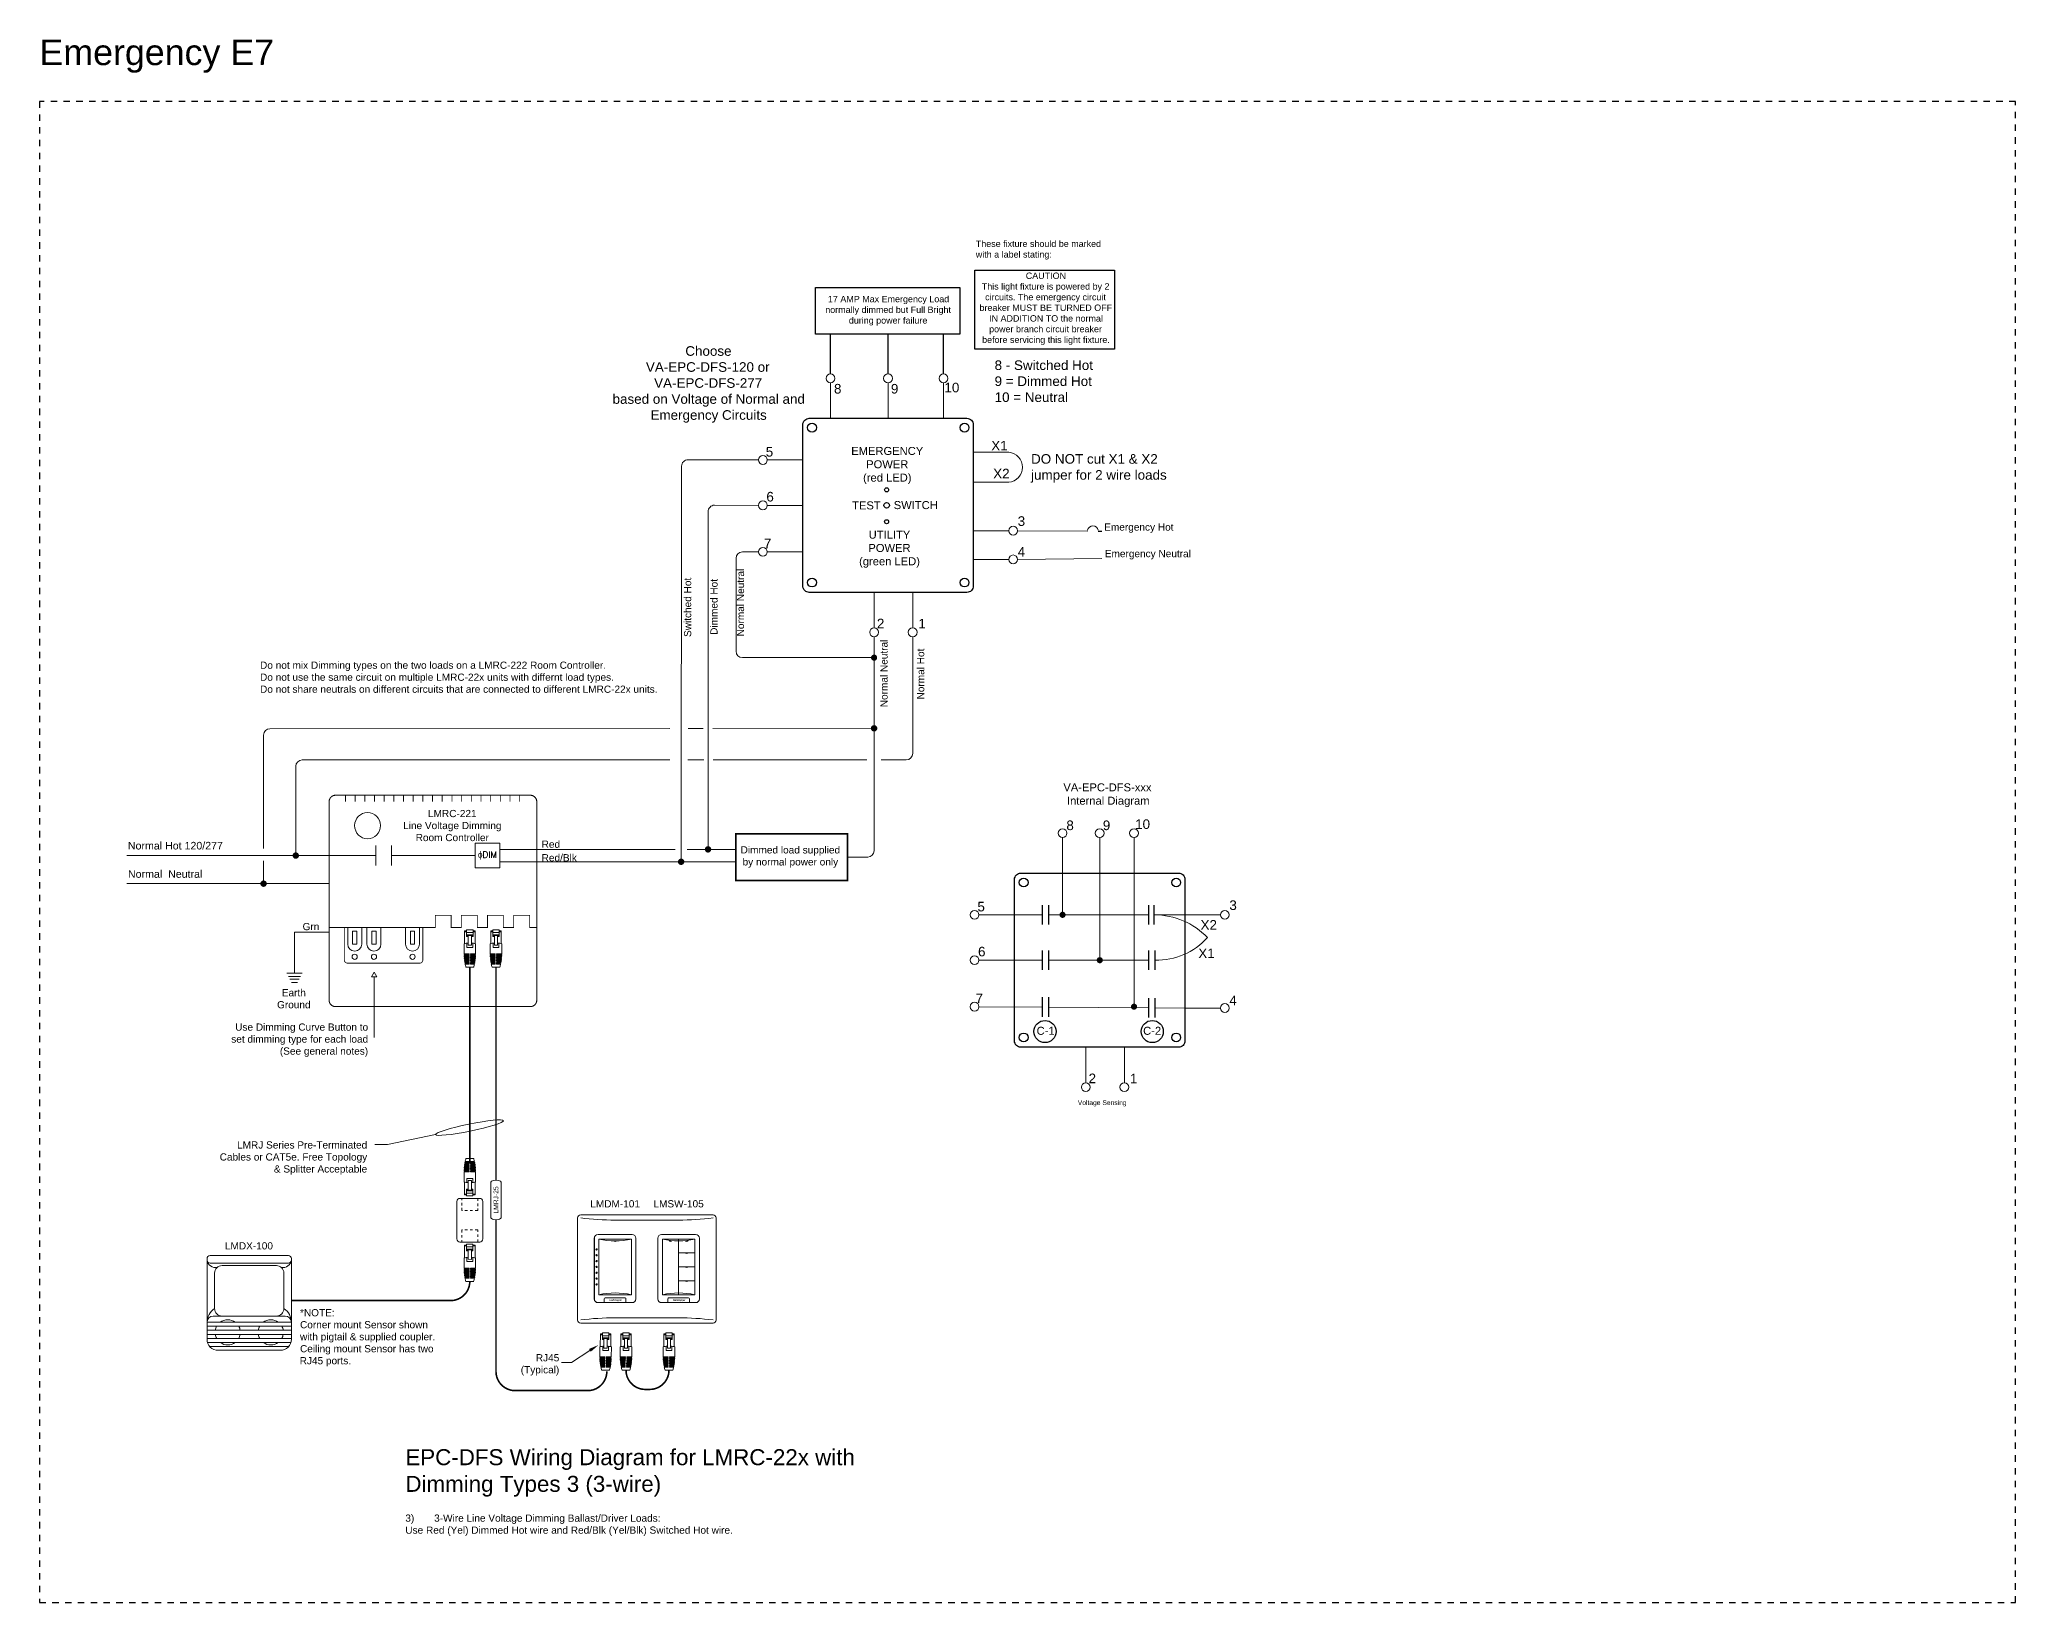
# Model space of a CAD drawing. Header units: inches. Extents: x -60 to 2005, y -577 to 104.
# Drawn here: x 1039.2 to 1116.4, y -468.4 to -407.3 of the extents above; entities that cross this region are included whole.
import ezdxf

# ---------------------------------------------------------------- set-up
doc = ezdxf.new("R2010")
doc.units = ezdxf.units.IN
doc.header["$MEASUREMENT"] = 0
doc.linetypes.add('Demo', pattern=[0.5, 0.25, -0.25])
doc.linetypes.add('HIDDEN', pattern=[0.375, 0.25, -0.125])
doc.layers.get('0').update_dxf_attribs({"lineweight": 5})
doc.layers.add('PS Borders', color=40, linetype='Demo', lineweight=5, plot=False)
for name, color, linetype, lineweight in [('WS', 3, 'Continuous', 5), ('WS_DETAIL', 7, 'Continuous', 5), ('WS_LineVoltage', 1, 'Continuous', 5), ('WS_Text', 7, 'Continuous', 5)]:
    doc.layers.add(name, color=color, linetype=linetype, lineweight=lineweight)
doc.styles.add('ARIAL', font='arial.ttf')
doc.styles.add('ROMANS', font='ROMANS.shx', dxfattribs={"height": 0.0625})

# ---------------------------------------------------------------- blocks, each defined once
blk = doc.blocks.new('A$C28216DC1')
at = {"layer": 'WS_DETAIL'}
blk.add_lwpolyline([(22.84, 8.11), (17.13, 4.27), (13.98, 4.27)], dxfattribs=at)
blk.add_solid([(23.11, 7.67), (22.56, 8.56), (25.52, 9.76)], dxfattribs=at)
at = {"layer": 'WS_DETAIL', "linetype": 'Continuous', "insert": (13.29, 3.59), "char_height": 2.25, "width": 37.309, "attachment_point": 6, "style": 'ARIAL'}
blk.add_mtext('\\pi29.81;RJ45\\P\\pi22.42;(Typical)', dxfattribs=at)
blk = doc.blocks.new('*U130')
for p, q in [((-1.8, 7.34), (-1.81, 4.17)), ((-1.64, 7.37), (-1.63, 11.37)), ((-1.63, 11.37), (-0.99, 11.37)), ((-1.63, 11.09), (-0.99, 11.09)), ((1, 11.65), (-0.99, 11.65)), ((-0.99, 11.65), (-0.99, 9.56)), ((-0.99, 10.79), (1, 10.79)), ((-0.99, 10.12), (1, 10.12)), ((-0.5, 9.76), (-0.99, 9.76)), ((-0.99, 9.56), (-0.5, 9.56)), ((-0.9, 7.49), (-0.9, 6.2)), ((0.9, 6.2), (-0.9, 6.2)), ((-0.5, 6.9), (-0.49, 10.12)), ((0.5, 6.89), (-0.5, 6.9)), ((0.51, 9.89), (-0.49, 9.89)), ((0.5, 6.89), (0.51, 10.12)), ((1, 9.56), (0.5, 9.56)), ((1, 9.76), (0.51, 9.76)), ((0.9, 7.49), (0.9, 6.2)), ((1, 11.65), (1, 9.56)), ((1.65, 11.37), (1, 11.37)), ((1, 11.09), (1.65, 11.09)), ((1.64, 7.37), (1.65, 11.37)), ((1.81, 7.33), (1.8, 4.16)), ((-0.21, 4.16), (-1.81, 4.17)), ((-0.21, 3.92), (-1.81, 3.92)), ((-0.21, 3.67), (-1.8, 3.67)), ((-0.21, 3.42), (-1.79, 3.43)), ((-0.21, 3.18), (-1.78, 3.18)), ((-0.22, 2.93), (-1.76, 2.93)), ((-0.22, 2.69), (-1.74, 2.69)), ((-0.22, 2.44), (-1.71, 2.44)), ((-0.22, 2.19), (-1.68, 2.19)), ((-0.22, 1.95), (-1.65, 1.95)), ((-0.22, 1.7), (-1.61, 1.7)), ((-0.22, 1.45), (-1.57, 1.45)), ((-0.22, 1.21), (-1.52, 1.21)), ((-0.22, 0.96), (-1.47, 0.96)), ((-1.21, 0), (1.21, 0)), ((-0.81, 3.67), (-0.82, 3.43)), ((-0.82, 3.18), (-0.82, 2.93)), ((-0.82, 2.69), (-0.82, 2.44)), ((-0.82, 2.19), (-0.82, 1.95)), ((-0.82, 1.7), (-0.82, 1.45)), ((-0.82, 1.21), (-0.82, 0.96)), ((-0.81, 4.16), (-0.81, 3.92)), ((-0.22, 2.93), (-0.21, 3.18)), ((-0.22, 2.44), (-0.22, 2.69)), ((-0.22, 1.95), (-0.22, 2.19)), ((-0.22, 1.45), (-0.22, 1.7)), ((-0.22, 0.96), (-0.22, 1.21)), ((-0.21, 3.92), (-0.21, 4.16)), ((-0.21, 3.42), (-0.21, 3.67)), ((0.2, 1.95), (0.2, 2.19)), ((1.67, 2.19), (0.2, 2.19)), ((1.64, 1.94), (0.2, 1.95)), ((0.2, 1.45), (0.2, 1.7)), ((1.6, 1.7), (0.2, 1.7)), ((1.55, 1.45), (0.2, 1.45)), ((0.2, 0.96), (0.2, 1.21)), ((1.51, 1.2), (0.2, 1.21)), ((1.45, 0.96), (0.2, 0.96)), ((0.21, 3.92), (0.21, 4.16)), ((1.8, 4.16), (0.21, 4.16)), ((1.8, 3.91), (0.21, 3.92)), ((0.21, 3.42), (0.21, 3.67)), ((1.79, 3.67), (0.21, 3.67)), ((1.78, 3.42), (0.21, 3.42)), ((0.21, 2.93), (0.21, 3.18)), ((1.77, 3.18), (0.21, 3.18)), ((1.75, 2.93), (0.21, 2.93)), ((0.21, 2.44), (0.21, 2.68)), ((1.73, 2.68), (0.21, 2.68)), ((1.7, 2.44), (0.21, 2.44)), ((0.8, 1.7), (0.8, 1.45)), ((0.8, 1.21), (0.8, 0.96)), ((0.81, 4.16), (0.81, 3.92)), ((0.81, 3.67), (0.81, 3.42)), ((0.81, 3.18), (0.81, 2.93)), ((0.81, 2.68), (0.81, 2.44)), ((0.81, 2.19), (0.81, 1.94))]:
    blk.add_line(p, q)
for centre, radius, start, end in [((-0.01, -0.65), 8.19, 93.42122, 102.66034), ((-0.01, -0.65), 8.19, 77.17806, 86.41718), ((13.26, 4.15), 15.07, 180.85618, 181.79342), ((13.26, 4.15), 15.07, 182.73115, 183.66964), ((13.26, 4.15), 15.07, 184.60914, 185.5499), ((13.26, 4.15), 15.07, 186.49219, 187.43627), ((13.26, 4.15), 15.07, 188.38241, 189.33088), ((13.26, 4.15), 15.07, 190.28195, 191.23592), ((13.26, 4.15), 15.07, 192.19309, 195.95706), ((-13.27, 4.18), 15.07, 343.88134, 347.64532), ((-13.27, 4.18), 15.07, 348.60248, 349.55645), ((-13.27, 4.18), 15.07, 350.50753, 351.456), ((-13.27, 4.18), 15.07, 352.40213, 353.34621), ((-13.27, 4.18), 15.07, 354.2885, 355.22926), ((-13.27, 4.18), 15.07, 356.16876, 357.10725), ((-13.27, 4.18), 15.07, 358.04499, 358.98222)]:
    blk.add_arc(centre, radius, start, end)
blk = doc.blocks.new('*U131')
for p, q in [((1.21, 0), (-1.21, 0)), ((-1.81, -7.33), (-1.8, -4.16)), ((-1.8, -3.91), (-0.21, -3.92)), ((-1.8, -4.16), (-0.21, -4.16)), ((-1.79, -3.67), (-0.21, -3.67)), ((-1.78, -3.42), (-0.21, -3.42)), ((-1.77, -3.18), (-0.21, -3.18)), ((-1.75, -2.93), (-0.21, -2.93)), ((-1.73, -2.68), (-0.21, -2.68)), ((-1.7, -2.44), (-0.21, -2.44)), ((-1.67, -2.19), (-0.2, -2.19)), ((-1.64, -1.94), (-0.2, -1.95)), ((-1.6, -1.7), (-0.2, -1.7)), ((-1.55, -1.45), (-0.2, -1.45)), ((-1.51, -1.2), (-0.2, -1.21)), ((-1.45, -0.96), (-0.2, -0.96)), ((-0.81, -2.19), (-0.81, -1.94)), ((-0.81, -2.68), (-0.81, -2.44)), ((-0.81, -3.18), (-0.81, -2.93)), ((-0.81, -3.67), (-0.81, -3.42)), ((-0.81, -4.16), (-0.81, -3.92)), ((-0.8, -1.21), (-0.8, -0.96)), ((-0.8, -1.7), (-0.8, -1.45)), ((-0.21, -2.44), (-0.21, -2.68)), ((-0.21, -2.93), (-0.21, -3.18)), ((-0.21, -3.42), (-0.21, -3.67)), ((-0.21, -3.92), (-0.21, -4.16)), ((-0.2, -0.96), (-0.2, -1.21)), ((-0.2, -1.45), (-0.2, -1.7)), ((-0.2, -1.95), (-0.2, -2.19)), ((0.22, -2.93), (0.21, -3.18)), ((0.21, -3.18), (1.78, -3.18)), ((0.21, -3.42), (1.79, -3.43)), ((0.21, -3.42), (0.21, -3.67)), ((0.21, -3.67), (1.8, -3.67)), ((0.21, -3.92), (1.81, -3.92)), ((0.21, -3.92), (0.21, -4.16)), ((0.21, -4.16), (1.81, -4.17)), ((0.22, -0.96), (1.47, -0.96)), ((0.22, -0.96), (0.22, -1.21)), ((0.22, -1.21), (1.52, -1.21)), ((0.22, -1.45), (1.57, -1.45)), ((0.22, -1.45), (0.22, -1.7)), ((0.22, -1.7), (1.61, -1.7)), ((0.22, -1.95), (1.65, -1.95)), ((0.22, -1.95), (0.22, -2.19)), ((0.22, -2.19), (1.68, -2.19)), ((0.22, -2.44), (1.71, -2.44)), ((0.22, -2.44), (0.22, -2.69)), ((0.22, -2.69), (1.74, -2.69)), ((0.22, -2.93), (1.76, -2.93)), ((0.81, -3.67), (0.82, -3.43)), ((0.81, -4.16), (0.81, -3.92)), ((0.82, -1.21), (0.82, -0.96)), ((0.82, -1.7), (0.82, -1.45)), ((0.82, -2.19), (0.82, -1.95)), ((0.82, -2.69), (0.82, -2.44)), ((0.82, -3.18), (0.82, -2.93)), ((1.8, -7.34), (1.81, -4.17)), ((-1.64, -7.37), (-1.65, -11.37)), ((-1, -11.09), (-1.65, -11.09)), ((-1.65, -11.37), (-1, -11.37)), ((-1, -11.65), (-1, -9.56)), ((-1, -9.56), (-0.5, -9.56)), ((-1, -9.76), (-0.51, -9.76)), ((0.99, -10.12), (-1, -10.12)), ((0.99, -10.79), (-1, -10.79)), ((-1, -11.65), (0.99, -11.65)), ((-0.9, -7.49), (-0.9, -6.2)), ((-0.9, -6.2), (0.9, -6.2)), ((-0.5, -6.89), (-0.51, -10.12)), ((-0.51, -9.89), (0.49, -9.89)), ((-0.5, -6.89), (0.5, -6.9)), ((0.5, -6.9), (0.49, -10.12)), ((0.99, -9.56), (0.5, -9.56)), ((0.5, -9.76), (0.99, -9.76)), ((0.9, -7.49), (0.9, -6.2)), ((0.99, -11.65), (0.99, -9.56)), ((1.63, -11.09), (0.99, -11.09)), ((1.63, -11.37), (0.99, -11.37)), ((1.64, -7.37), (1.63, -11.37))]:
    blk.add_line(p, q)
for centre, radius, start, end in [((13.27, -4.18), 15.07, 163.88134, 167.64532), ((13.27, -4.18), 15.07, 178.04499, 178.98222), ((13.27, -4.18), 15.07, 176.16876, 177.10725), ((13.27, -4.18), 15.07, 174.2885, 175.22926), ((13.27, -4.18), 15.07, 172.40213, 173.34621), ((13.27, -4.18), 15.07, 170.50753, 171.456), ((13.27, -4.18), 15.07, 168.60248, 169.55645), ((-13.26, -4.15), 15.07, 12.19309, 15.95706), ((-13.26, -4.15), 15.07, 10.28195, 11.23592), ((-13.26, -4.15), 15.07, 8.38241, 9.33088), ((-13.26, -4.15), 15.07, 6.49219, 7.43627), ((-13.26, -4.15), 15.07, 4.60914, 5.5499), ((-13.26, -4.15), 15.07, 2.73115, 3.66964), ((-13.26, -4.15), 15.07, 0.85618, 1.79342), ((0.01, 0.65), 8.19, 257.17806, 266.41718), ((0.01, 0.65), 8.19, 273.42122, 282.66034)]:
    blk.add_arc(centre, radius, start, end)
blk = doc.blocks.new('*U135')
at = {"linetype": 'HIDDEN'}
for p, q in [((-2.48, 3.03), (-2.48, 6.83)), ((2.48, 6.83), (2.48, 3.03)), ((2.48, 3.03), (-2.48, 3.03)), ((2.48, -3.03), (-2.48, -3.03)), ((-2.48, -3.03), (-2.48, -6.83)), ((2.48, -6.83), (2.48, -3.03))]:
    blk.add_line(p, q, dxfattribs=at)
for p, q in [((2.48, 6.83), (-2.48, 6.83)), ((2.48, -6.83), (-2.48, -6.83))]:
    blk.add_line(p, q)
for points in [[(-2.48, -6.83), (-3.08, -6.83, -0.414214), (-4.08, -5.83), (-4.08, 5.83, -0.414214), (-3.08, 6.83), (-2.48, 6.83)], [(2.48, 6.83), (3.08, 6.83, -0.414214), (4.08, 5.83), (4.08, -5.83, -0.414214), (3.08, -6.83), (2.48, -6.83)]]:
    blk.add_lwpolyline(points, format="xyb")
blk = doc.blocks.new('*U138')
at = {"const_width": 0.5}
for points in [[(0, 132.37), (0, 6)], [(34.64, 6), (34.64, 6)], [(6, 0), (28.64, 0)]]:
    blk.add_lwpolyline(points, dxfattribs=at)
for points in [[(0, 6, 0.414214), (6, 0)], [(28.64, 0, 0.414214), (34.64, 6)]]:
    blk.add_lwpolyline(points, format="xyb", dxfattribs=at)
blk = doc.blocks.new('*U134')
blk.add_lwpolyline([(-1.66, -5.21), (-1.66, 5.21, -0.414214), (-0.78, 6.09), (0.78, 6.09, -0.414214), (1.66, 5.21), (1.66, -5.21, -0.414214), (0.78, -6.09), (-0.78, -6.09, -0.414214)], format="xyb", close=True)
at = {"insert": (0, 0), "char_height": 1.5, "attachment_point": 5, "rotation": 90, "style": 'ARIAL', "bg_fill": 3, "box_fill_scale": 1, "bg_fill_color": 256, "bg_fill_transparency": 0}
blk.add_mtext_dynamic_manual_height_columns('LMRJ-25', width=12.0337, gutter_width=70, heights=[0], dxfattribs=at)
blk = doc.blocks.new('*U264')
for p, q in [((-17.89, 50.31), (-17.89, 44.1)), ((-17.89, 50.31), (-17.89, 44.1)), ((-12.94, 50.31), (-12.94, 44.1)), ((-12.94, 50.31), (-12.94, 44.1)), ((-26, 47.2), (-17.89, 47.2)), ((-12.94, 47.2), (13.17, 47.2)), ((-26.64, 24.72), (-26.64, 19.51)), ((-22.27, 19.51), (-22.27, 24.72)), ((-20.61, 24.72), (-20.61, 19.51)), ((-16.25, 19.51), (-16.25, 24.72)), ((-8.56, 24.72), (-8.56, 19.51)), ((-4.19, 19.51), (-4.19, 24.72))]:
    blk.add_line(p, q)
for points, const_width in [([(-0.09, 66.07), (30.45, 66.07, -0.414214), (32.44, 64.07), (32.44, 2, -0.414214), (30.45, 0), (-30.45, 0, -0.414214), (-32.44, 2), (-32.44, 64.07, -0.414214), (-30.45, 66.07), (-0.09, 66.07)], 0.343), ([(-27.68, 24.72), (-27.68, 14.58, 0.414214), (-26.68, 13.58), (-4.15, 13.58, 0.414214), (-3.15, 14.58), (-3.15, 24.72)], 0.25)]:
    blk.add_lwpolyline(points, format="xyb", dxfattribs=dict(const_width=const_width))
at = {"const_width": 0.25}
for points in [[(-27.34, 64.06), (-27.34, 66.07)], [(-24.32, 64.06), (-24.32, 66.07)], [(-21.29, 64.06), (-21.29, 66.07)], [(-18.27, 64.06), (-18.27, 66.07)], [(-15.24, 64.06), (-15.24, 66.07)], [(-12.22, 64.06), (-12.22, 66.07)], [(-9.19, 64.06), (-9.19, 66.07)], [(-6.17, 64.06), (-6.17, 66.07)], [(-3.15, 64.06), (-3.15, 66.07)], [(-0.12, 64.06), (-0.12, 66.07)], [(2.9, 64.06), (2.9, 66.07)], [(5.93, 64.06), (5.93, 66.07)], [(8.95, 64.06), (8.95, 66.07)], [(11.98, 64.06), (11.98, 66.07)], [(15, 64.06), (15, 66.07)], [(18.03, 64.06), (18.03, 66.07)], [(21.05, 64.06), (21.05, 66.07)], [(24.07, 64.06), (24.07, 66.07)], [(27.1, 64.06), (27.1, 66.07)], [(32.44, 24.72), (30.2, 24.72), (30.2, 28.51), (25.24, 28.51), (25.24, 24.72), (22.03, 24.72), (22.03, 28.51), (17.07, 28.51), (17.07, 24.72), (13.86, 24.72), (13.86, 28.51), (8.9, 28.51), (8.9, 24.72), (5.69, 24.72), (5.69, 28.51), (0.73, 28.51), (0.73, 24.72), (-32.44, 24.72)]]:
    blk.add_lwpolyline(points, dxfattribs=at)
blk.add_lwpolyline([(-20.43, 52.43), (-21.24, 52.51), (-21.99, 52.75), (-22.67, 53.13), (-23.27, 53.64), (-23.77, 54.26), (-24.14, 54.98), (-24.38, 55.78), (-24.46, 56.64), (-24.46, 56.64), (-24.38, 57.45), (-24.14, 58.2), (-23.77, 58.89), (-23.27, 59.49), (-22.67, 59.98), (-21.99, 60.36), (-21.24, 60.59), (-20.43, 60.68), (-20.43, 60.68), (-19.63, 60.59), (-18.87, 60.36), (-18.19, 59.98), (-17.59, 59.49), (-17.09, 58.89), (-16.72, 58.2), (-16.48, 57.45), (-16.4, 56.64), (-16.4, 56.64), (-16.48, 55.78), (-16.72, 54.98), (-17.09, 54.26), (-17.59, 53.64), (-18.19, 53.13), (-18.87, 52.75), (-19.63, 52.51), (-20.43, 52.43), (-20.43, 52.43), (-20.43, 52.43)])
for points in [[(13.17, 51.08), (20.92, 51.08), (20.92, 43.33), (13.17, 43.33)], [(-25.12, 19.51), (-23.79, 19.51), (-23.79, 23.54), (-25.12, 23.54)], [(-19.09, 19.51), (-17.77, 19.51), (-17.77, 23.54), (-19.09, 23.54)], [(-7.04, 19.51), (-5.71, 19.51), (-5.71, 23.54), (-7.04, 23.54)]]:
    blk.add_lwpolyline(points, close=True)
for centre in [(-24.45, 15.57), (-18.43, 15.57), (-6.37, 15.57)]:
    blk.add_circle(centre, 0.819)
for centre in [(-24.45, 19.51), (-18.43, 19.51), (-6.37, 19.51)]:
    blk.add_arc(centre, 2.18, 180, 0)
at = {"insert": (6.05, 61.48), "char_height": 2.25, "width": 40.9705, "attachment_point": 2, "style": 'ROMANS'}
blk.add_mtext('{\\fArial|b0|i0|c0|p34;LMRC-221\\PLine Voltage Dimming\\PRoom Controller}', dxfattribs=at)
at = {"linetype": 'Continuous', "insert": (17.05, 47.2), "char_height": 2, "width": 5.8059, "attachment_point": 5, "style": 'ROMANS'}
blk.add_mtext('ɸDIM', dxfattribs=at)
blk = doc.blocks.new('WallPlate2Gang')
for p, q in [((-20.79, 0.96), (-20.79, 32.88)), ((-19.83, 33.84), (19.83, 33.84)), ((10.76, 32.2), (-9.07, 32.2)), ((0, 33.84), (1.69, 33.84)), ((19.83, 33.84), (21.52, 33.84)), ((22.48, 32.88), (22.48, 0.96)), ((-15.56, 26.52), (-15.56, 7.57)), ((-14.38, 27.7), (-3.75, 27.7)), ((-2.57, 26.52), (-2.57, 7.57)), ((4.26, 26.52), (4.26, 7.57)), ((5.44, 27.7), (16.08, 27.7)), ((17.26, 26.52), (17.26, 7.57)), ((-3.75, 6.39), (-14.38, 6.39)), ((16.08, 6.39), (5.44, 6.39)), ((-19.83, 0), (19.83, 0)), ((10.76, 1.64), (-9.07, 1.64)), ((0, 0), (1.69, 0)), ((19.83, 0), (21.52, 0))]:
    blk.add_line(p, q)
for centre, radius, start, end in [((-19.83, 32.88), 0.96, 90, 180), ((-9.07, 117.54), 85.35, 262.75705, 270), ((10.76, 117.54), 85.35, 270, 277.24295), ((21.52, 32.88), 0.96, 0, 90), ((-14.38, 26.52), 1.18, 90, 180), ((-3.75, 26.52), 1.18, 0, 90), ((5.44, 26.52), 1.18, 90, 180), ((16.08, 26.52), 1.18, 0, 90), ((-14.38, 7.57), 1.18, 180, 270), ((-3.75, 7.57), 1.18, 270, 0), ((5.44, 7.57), 1.18, 180, 270), ((16.08, 7.57), 1.18, 270, 0), ((-19.83, 0.96), 0.96, 180, 270), ((-9.07, -83.7), 85.35, 90, 97.24295), ((10.76, -83.7), 85.35, 82.75705, 90), ((21.52, 0.96), 0.96, 270, 0)]:
    blk.add_arc(centre, radius, start, end)
blk = doc.blocks.new('*U189')
blk.add_blockref('WallPlate2Gang', (9.07, 0))
blk = doc.blocks.new('*U207')
for p, q in [((-6.5, 20.13), (-6.5, 1.18)), ((-5.32, 21.31), (5.32, 21.31)), ((-5.07, 2.44), (-5.07, 19.89)), ((-5.07, 19.89), (5.07, 19.89)), ((-5.07, 19.89), (5.07, 19.89)), ((-0.33, 19.29), (-0.33, 19.19)), ((0.33, 19.29), (0.33, 19.19)), ((5.07, 19.89), (5.07, 2.44)), ((6.5, 20.13), (6.5, 1.18)), ((5.32, 0), (-5.32, 0)), ((5.07, 2.44), (-5.07, 2.44)), ((5.07, 2.44), (-5.07, 2.44)), ((-3.38, 1.24), (-3.38, 0)), ((3.14, 1.48), (-3.14, 1.48)), ((3.38, 1.24), (3.38, 0))]:
    blk.add_line(p, q)
for centre in [(-5.78, 16.63), (-5.78, 14.81), (-5.78, 12.99), (-5.78, 11.16), (-5.78, 9.34), (-5.78, 7.52), (-5.78, 5.7)]:
    blk.add_circle(centre, 0.199)
for centre, radius, start, end in [((-5.32, 20.13), 1.18, 90, 180), ((0, 41.25), 21.96, 256.64818, 283.35182), ((0, 19.73), 0.639, 238.6629, 301.3371), ((5.32, 20.13), 1.18, 0, 90), ((-5.32, 1.18), 1.18, 180, 270), ((0, -18.92), 21.96, 76.64818, 103.35182), ((-3.14, 1.24), 0.239, 90, 180), ((3.14, 1.24), 0.239, 0, 90), ((5.32, 1.18), 1.18, 270, 0)]:
    blk.add_arc(centre, radius, start, end)
at = {"style": 'ARIAL'}
for s, insert, char_height, width, attachment_point in [('LMDM-101', (0, 32.02), 2.25, 40.9705, 2), ('{\\fArial|b1|i1|c0|p34;Wattstopper}', (-1.79, 1.04), 0.4798, 3.7953, 1)]:
    blk.add_mtext(s, dxfattribs=dict(at, insert=insert, char_height=char_height, width=width, attachment_point=attachment_point))
blk = doc.blocks.new('*U250')
for p, q in [((-6.5, 20.13), (-6.5, 1.18)), ((-5.32, 21.31), (5.32, 21.31)), ((-5.07, 2.44), (-5.07, 19.89)), ((-5.07, 19.89), (5.07, 19.89)), ((-2.87, 19.29), (-2.87, 19.19)), ((-2.2, 19.29), (-2.87, 19.29)), ((-2.2, 19.29), (-2.2, 19.19)), ((0, 19.29), (0, 19.89)), ((0, 19.29), (0, 3.04)), ((2.2, 19.29), (2.2, 19.19)), ((2.2, 19.29), (2.87, 19.29)), ((2.87, 19.29), (2.87, 19.19)), ((5.07, 19.89), (5.07, 2.44)), ((6.5, 20.13), (6.5, 1.18)), ((0, 15.52), (5.07, 15.52)), ((2.2, 15.52), (2.2, 15.42)), ((2.87, 15.52), (2.87, 15.42)), ((0, 11.16), (5.07, 11.16)), ((0, 6.8), (5.07, 6.8)), ((2.2, 11.16), (2.2, 11.06)), ((2.2, 6.8), (2.2, 6.7)), ((2.87, 11.16), (2.87, 11.06)), ((2.87, 6.8), (2.87, 6.7)), ((5.32, 0), (-5.32, 0)), ((5.07, 2.44), (-5.07, 2.44)), ((-3.38, 1.24), (-3.38, 0)), ((3.14, 1.48), (-3.14, 1.48)), ((0, 3.04), (0, 2.44)), ((3.38, 1.24), (3.38, 0))]:
    blk.add_line(p, q)
for centre, radius, start, end in [((-5.32, 20.13), 1.18, 90, 180), ((0, 41.25), 21.96, 256.64818, 283.35182), ((-2.54, 19.73), 0.639, 238.6629, 301.3371), ((2.54, 19.73), 0.639, 238.6629, 301.3371), ((5.32, 20.13), 1.18, 0, 90), ((2.54, 15.96), 0.639, 238.6629, 301.3371), ((2.54, 11.6), 0.639, 238.6629, 301.3371), ((2.54, 7.24), 0.639, 238.6629, 301.3371), ((-5.32, 1.18), 1.18, 180, 270), ((0, -18.92), 21.96, 76.64818, 103.35182), ((-3.14, 1.24), 0.239, 90, 180), ((3.14, 1.24), 0.239, 0, 90), ((5.32, 1.18), 1.18, 270, 0)]:
    blk.add_arc(centre, radius, start, end)
at = {"style": 'ARIAL'}
for s, insert, char_height, width, attachment_point in [('LMSW-105', (0, 32.02), 2.25, 40.9705, 2), ('{\\fArial|b1|i1|c0|p34;Wattstopper}', (-1.79, 1.04), 0.4798, 3.7953, 1)]:
    blk.add_mtext(s, dxfattribs=dict(at, insert=insert, char_height=char_height, width=width, attachment_point=attachment_point))

msp = doc.modelspace()

# ---------------------------------------------------------------- linework, layer by layer
for p, q in [((1066.437, -438.319), (1066.437, -440.136)), ((1057.218, -438.924), (1060.663, -438.924)), ((1048.893, -443.761), (1049.497, -443.761)), ((1052.305, -443.716), (1052.198, -443.902)), ((1052.305, -443.716), (1052.412, -443.902)), ((1048.958, -443.888), (1049.431, -443.888)), ((1049.015, -443.997), (1049.375, -443.997)), ((1049.083, -444.123), (1049.307, -444.123)), ((1052.198, -443.902), (1052.412, -443.902)), ((1052.412, -443.902), (1052.198, -443.902)), ((1052.305, -443.902), (1052.305, -446.275)), ((1052.821, -450.45), (1052.335, -450.45)), ((1045.777, -454.913), (1045.777, -454.965)), ((1045.778, -454.98), (1045.778, -458.058)), ((1045.898, -454.793), (1048.955, -454.793)), ((1048.955, -455.086), (1045.898, -455.086)), ((1048.487, -455.187), (1046.366, -455.187)), ((1049.075, -454.98), (1049.075, -458.058)), ((1049.076, -454.913), (1049.076, -454.965)), ((1046.073, -455.48), (1046.073, -456.867)), ((1048.78, -455.48), (1048.78, -456.867)), ((1049.075, -457.4), (1045.778, -457.4)), ((1049.075, -457.558), (1045.778, -457.558)), ((1048.831, -457.16), (1046.022, -457.16)), ((1049.075, -457.716), (1045.778, -457.716)), ((1049.075, -457.875), (1045.778, -457.875)), ((1049.075, -458.033), (1045.778, -458.033)), ((1049.054, -458.192), (1045.799, -458.192)), ((1048.964, -458.35), (1045.889, -458.35)), ((1048.636, -458.497), (1046.217, -458.497))]:
    msp.add_line(p, q)
at = {"linetype": 'Continuous'}
msp.add_line((1052.821, -450.45), (1054.708, -450.065), dxfattribs=at)
at = {"linetype": 'Continuous', "const_width": 0.0625}
msp.add_lwpolyline([(1066.437, -440.136), (1070.798, -440.136), (1070.798, -438.319), (1066.437, -438.319)], close=True, dxfattribs=at)
msp.add_lwpolyline([(1050.547, -442.157), (1049.195, -442.157), (1049.195, -443.761)])
for centre, radius, start, end in [((1045.898, -454.913), 0.121, 90, 180), ((1045.898, -454.965), 0.121, 180, 270), ((1046.113, -454.924), 0.34, 189.33833, 280.31178), ((1046.366, -455.48), 0.293, 90, 180), ((1048.487, -455.48), 0.293, 0, 90), ((1048.74, -454.924), 0.34, 259.68822, 350.66167), ((1048.955, -454.913), 0.121, 0, 90), ((1048.955, -454.965), 0.121, 270, 0), ((1046.41, -457.402), 0.632, 122.17907, 180.24228), ((1046.366, -456.867), 0.293, 180, 270), ((1048.487, -456.867), 0.293, 270, 0), ((1048.443, -457.402), 0.632, 359.75772, 57.82093), ((1046.022, -457.405), 0.244, 90, 180), ((1046.586, -457.794), 0.493, 151.37465, 170.93843), ((1046.586, -457.794), 0.493, 53.19365, 126.80635), ((1046.586, -457.794), 0.493, 9.06157, 28.62535), ((1048.267, -457.794), 0.493, 151.37465, 170.93843), ((1048.267, -457.794), 0.493, 53.19365, 126.80635), ((1048.267, -457.794), 0.493, 9.06157, 28.62535), ((1048.831, -457.405), 0.244, 0, 90), ((1046.217, -458.058), 0.439, 180, 270), ((1046.586, -457.794), 0.493, 189.44431, 209.05661), ((1046.586, -457.794), 0.493, 233.8289, 306.1711), ((1046.586, -457.794), 0.493, 330.94339, 350.55569), ((1048.267, -457.794), 0.493, 189.44431, 209.05661), ((1048.267, -457.794), 0.493, 233.8289, 306.1711), ((1048.636, -458.058), 0.439, 270, 0), ((1048.267, -457.794), 0.493, 330.94339, 350.55569)]:
    msp.add_arc(centre, radius, start, end)
at = {"extrusion": (0, 0, -1)}
msp.add_ellipse((1056.033, -449.795), major_axis=(1.325, 0.27), ratio=0.103781, dxfattribs=at)
for p in [(1066.437, -438.924), (1066.437, -439.53)]:
    msp.add_point(p)
at = {"layer": 'WS', "const_width": 0.0625}
msp.add_lwpolyline([(1056.043, -443.526), (1056.042, -451.193)], dxfattribs=at)
for points in [[(1056.042, -455.804), (1056.042, -455.804, -0.414214), (1055.293, -456.554), (1049.075, -456.554)], [(1062.144, -459.274, 0.414214), (1062.894, -460.024), (1063.072, -460.024, 0.414214), (1063.822, -459.274)]]:
    msp.add_lwpolyline(points, format="xyb", dxfattribs=at)
at = {"layer": 'WS', "lineweight": -3}
msp.add_circle((1072.325, -426.121), 0.078, dxfattribs=at)
at = {"layer": 'WS_DETAIL', "lineweight": -3}
for p, q in [((1070.13, -420.347), (1070.13, -418.798)), ((1072.38, -420.347), (1072.38, -418.798)), ((1074.548, -420.347), (1074.548, -418.798))]:
    msp.add_line(p, q, dxfattribs=at)
msp.add_lwpolyline([(1069.545, -416.965), (1075.18, -416.965), (1075.18, -418.798), (1069.545, -418.798)], close=True, dxfattribs=at)
for points in [[(1069.302, -422.079), (1075.457, -422.079, -0.414214), (1075.707, -422.329), (1075.707, -428.633, -0.414214), (1075.457, -428.883), (1069.302, -428.883, -0.414214), (1069.052, -428.633), (1069.052, -422.329, -0.414214)], [(1077.57, -439.851), (1083.725, -439.851, -0.414214), (1083.975, -440.101), (1083.975, -446.405, -0.414214), (1083.725, -446.655), (1077.57, -446.655, -0.414214), (1077.32, -446.405), (1077.32, -440.101, -0.414214)]]:
    msp.add_lwpolyline(points, format="xyb", close=True, dxfattribs=at)
for centre, radius in [((1069.41, -422.444), 0.172), ((1075.37, -422.444), 0.172), ((1072.325, -425.481), 0.109), ((1069.41, -428.499), 0.172), ((1075.37, -428.499), 0.172), ((1077.678, -440.217), 0.172), ((1083.638, -440.217), 0.172), ((1077.678, -446.271), 0.172), ((1083.638, -446.271), 0.172)]:
    msp.add_circle(centre, radius, dxfattribs=at)
at = {"layer": 'WS_LineVoltage'}
for p, q in [((1070.13, -422.079), (1070.13, -420.691)), ((1072.38, -422.079), (1072.38, -420.691)), ((1074.548, -422.079), (1074.548, -420.691)), ((1067.321, -423.707), (1064.565, -423.702)), ((1067.664, -423.707), (1069.052, -423.707)), ((1075.707, -423.408), (1077.095, -423.408)), ((1064.298, -439.408), (1064.315, -423.952)), ((1075.707, -424.578), (1077.095, -424.578)), ((1065.349, -438.924), (1065.352, -425.725)), ((1067.321, -425.481), (1065.603, -425.475)), ((1067.664, -425.481), (1069.052, -425.481)), ((1075.707, -426.471), (1077.095, -426.471)), ((1077.438, -426.471), (1080.182, -426.485)), ((1066.442, -427.548), (1066.442, -431.182)), ((1067.321, -427.298), (1066.692, -427.298)), ((1067.664, -427.298), (1069.052, -427.298)), ((1075.707, -427.593), (1077.095, -427.593)), ((1077.438, -427.593), (1080.734, -427.56)), ((1071.835, -428.883), (1071.835, -430.271)), ((1073.343, -428.883), (1073.343, -430.271)), ((1071.835, -434.026), (1071.835, -430.614)), ((1073.343, -430.614), (1073.343, -435.175)), ((1066.692, -431.432), (1071.835, -431.432)), ((1047.986, -438.891), (1047.986, -434.457)), ((1063.859, -434.198), (1048.236, -434.207)), ((1065.161, -434.197), (1064.573, -434.197)), ((1071.835, -434.193), (1065.539, -434.197)), ((1071.835, -438.977), (1071.835, -434.026)), ((1049.245, -439.166), (1049.245, -435.675)), ((1049.495, -435.425), (1063.857, -435.425)), ((1064.557, -435.425), (1065.189, -435.425)), ((1065.547, -435.425), (1071.547, -435.425)), ((1072.11, -435.425), (1073.093, -435.425)), ((1057.218, -438.924), (1064.07, -438.924)), ((1057.218, -438.924), (1062.995, -438.924)), ((1064.531, -438.924), (1066.437, -438.924)), ((1079.197, -441.48), (1079.197, -438.463)), ((1080.651, -443.253), (1080.648, -438.463)), ((1081.988, -445.07), (1081.988, -438.463)), ((1047.986, -440.263), (1047.986, -439.365)), ((1057.218, -439.408), (1066.437, -439.408)), ((1070.798, -439.227), (1071.585, -439.227)), ((1075.932, -441.48), (1078.412, -441.48)), ((1078.655, -441.48), (1082.567, -441.48)), ((1082.78, -441.48), (1083.975, -441.48)), ((1083.975, -441.48), (1085.363, -441.48)), ((1075.932, -443.253), (1078.412, -443.253)), ((1078.655, -443.253), (1082.567, -443.253)), ((1075.932, -445.07), (1078.412, -445.084)), ((1078.655, -445.086), (1082.567, -445.114)), ((1082.81, -445.116), (1083.975, -445.122)), ((1083.975, -445.122), (1085.363, -445.122)), ((1080.103, -446.655), (1080.103, -448.043)), ((1081.611, -446.655), (1081.611, -448.043))]:
    msp.add_line(p, q, dxfattribs=at)
at = {"layer": 'WS_LineVoltage', "lineweight": -3}
for p, q in [((1080.593, -426.485), (1080.73, -426.485)), ((1078.412, -441.862), (1078.412, -441.097)), ((1078.655, -441.862), (1078.655, -441.097)), ((1082.567, -441.862), (1082.567, -441.097)), ((1082.78, -441.862), (1082.78, -441.097)), ((1078.412, -443.635), (1078.412, -442.871)), ((1078.655, -443.635), (1078.655, -442.871)), ((1082.567, -443.635), (1082.567, -442.871)), ((1082.81, -443.635), (1082.81, -442.871)), ((1078.412, -445.468), (1078.412, -444.703)), ((1078.655, -445.468), (1078.655, -444.703)), ((1082.567, -445.498), (1082.567, -444.734)), ((1082.81, -445.498), (1082.81, -444.734))]:
    msp.add_line(p, q, dxfattribs=at)
msp.add_lwpolyline([(1075.771, -416.291), (1081.222, -416.291), (1081.222, -419.375), (1075.771, -419.375)], close=True, dxfattribs=at)
at = {"layer": 'WS_LineVoltage'}
for points, const_width in [([(1071.775, -431.432, 1), (1071.895, -431.432, 1)], 0.12), ([(1071.773, -434.193, 1), (1071.898, -434.193, 1)], 0.125), ([(1049.182, -439.166, 1), (1049.307, -439.166, 1)], 0.125), ([(1065.287, -438.924, 1), (1065.411, -438.924, 1)], 0.125), ([(1064.235, -439.408, 1), (1064.36, -439.408, 1)], 0.125), ([(1047.924, -440.263, 1), (1048.048, -440.263, 1)], 0.125), ([(1079.137, -441.48, 1), (1079.257, -441.48, 1)], 0.12), ([(1080.591, -443.253, 1), (1080.711, -443.253, 1)], 0.12), ([(1081.928, -445.07, 1), (1082.048, -445.07, 1)], 0.12)]:
    msp.add_lwpolyline(points, format="xyb", close=True, dxfattribs=dict(at, const_width=const_width))
for points in [[(1051.352, -439.166), (1042.648, -439.166)], [(1050.547, -440.263), (1042.648, -440.263)]]:
    msp.add_lwpolyline(points, dxfattribs=at)
for centre in [(1070.13, -420.519), (1072.38, -420.519), (1074.548, -420.519), (1067.492, -423.707), (1067.492, -425.481), (1077.267, -426.471), (1067.492, -427.298), (1077.267, -427.593), (1071.835, -430.442), (1073.343, -430.442), (1079.197, -438.291), (1080.648, -438.291), (1081.988, -438.291), (1075.76, -441.48), (1085.535, -441.48), (1075.76, -443.253), (1075.76, -445.07), (1085.535, -445.122), (1080.103, -448.215), (1081.611, -448.215)]:
    msp.add_circle(centre, 0.172, dxfattribs=at)
at = {"layer": 'WS_LineVoltage', "lineweight": -3}
for centre, radius in [((1072.325, -424.875), 0.078), ((1078.511, -446.04), 0.432), ((1082.701, -446.04), 0.432)]:
    msp.add_circle(centre, radius, dxfattribs=at)
at = {"layer": 'WS_LineVoltage'}
for centre, radius, start, end in [((1064.565, -423.952), 0.25, 89.88123, 179.98558), ((1077.04, -423.993), 0.588, 275.39978, 84.60022), ((1065.602, -425.725), 0.25, 89.88123, 179.98558), ((1080.382, -426.496), 0.216, 12.53849, 167.46151), ((1066.692, -427.548), 0.25, 90, 180), ((1066.692, -431.182), 0.25, 180, 270), ((1048.236, -434.457), 0.25, 90, 180), ((1073.093, -435.175), 0.25, 270, 0), ((1049.495, -435.675), 0.25, 90, 180), ((1071.585, -438.977), 0.25, 270, 0), ((1082.771, -444.375), 2.895, 43.9233, 89.82369), ((1082.873, -440.594), 2.66, 268.64859, 318.21173)]:
    msp.add_arc(centre, radius, start, end, dxfattribs=at)

# ---------------------------------------------------------------- block references
at = {"xscale": 0.125, "yscale": 0.125, "zscale": 0.125}
for name, p in [('*U264', (1054.602, -445.067)), ('*U130', (1056.043, -443.526)), ('*U130', (1057.065, -443.526)), ('*U131', (1056.042, -451.004)), ('*U135', (1056.043, -453.413)), ('*U207', (1061.719, -456.634)), ('*U250', (1064.198, -456.634)), ('*U189', (1061.719, -457.433)), ('*U130', (1056.042, -455.804)), ('A$C28216DC1', (1057.877, -459.513)), ('*U130', (1061.345, -459.274)), ('*U130', (1062.144, -459.274)), ('*U130', (1063.822, -459.274))]:
    msp.add_blockref(name, p, dxfattribs=at)
at = {"layer": 'WS', "xscale": 0.125, "yscale": 0.125, "zscale": 0.125}
msp.add_blockref('*U138', (1057.065, -460.072), dxfattribs=at)

# ---------------------------------------------------------------- texts
at = {"style": 'ARIAL'}
for s, height, p in [('*NOTE:', 0.2811, (1049.41, -457.168)), ('Corner mount Sensor shown', 0.28114, (1049.41, -457.637)), ('with pigtail & supplied coupler.', 0.28114, (1049.41, -458.106)), ('Ceiling mount Sensor has two', 0.28114, (1049.41, -458.574)), ('RJ45 ports.', 0.28114, (1049.397, -459.043))]:
    msp.add_text(s, height=height, dxfattribs=at).set_placement(p)
at = {"lineweight": -3, "insert": (1039.234, -407.279), "char_height": 1, "attachment_point": 1, "style": 'ARIAL'}
msp.add_mtext_dynamic_manual_height_columns('Emergency E7', width=21.74617, gutter_width=1, heights=[0], dxfattribs=at)
at = {"linetype": 'Continuous', "char_height": 0.28114, "attachment_point": 4, "style": 'ARIAL'}
for s, width, insert in [('Emergency Hot', 2.99769, (1080.824, -426.371)), ('Emergency Neutral', 3.4301, (1080.847, -427.409))]:
    msp.add_mtext_dynamic_manual_height_columns(s, width=width, gutter_width=1, heights=[0], dxfattribs=dict(at, insert=insert))
at = {"style": 'ARIAL'}
for s, insert, char_height, width, attachment_point in [('Do not mix Dimming types on the two loads on a LMRC-222 Room Controller.\\PDo not use the same circuit on multiple LMRC-22x units with differnt load types.\\PDo not share neutrals on different circuits that are connected to different LMRC-22x units.', (1047.849, -431.586), 0.28125, 16.24665, 1), ('Dimmed load supplied by normal power only', (1068.564, -438.802), 0.28125, 4.37258, 2), ('Grn', (1049.511, -441.941), 0.281, 4.41089, 4), ('Earth\\PGround', (1049.168, -444.761), 0.281, 7.21437, 5), ('LMDX-100', (1047.415, -454.274), 0.2812, 5.12131, 2), ('{\\H2.2222x;EPC-DFS Wiring Diagram for LMRC-22x with Dimming Types 3 (3-wire)\\P}\\P\\pi-0.84375,l0.84375;3)^I3-Wire Line Voltage Dimming Ballast/Driver Loads:^JUse Red (Yel) Dimmed Hot wire and Red/Blk (Yel/Blk) Switched Hot wire.', (1053.524, -462.36), 0.28125, 17.701, 1)]:
    msp.add_mtext(s, dxfattribs=dict(at, insert=insert, char_height=char_height, width=width, attachment_point=attachment_point))
at = {"color": 7, "linetype": 'Continuous', "insert": (1042.686, -438.781), "char_height": 0.29701, "width": 4.07419, "attachment_point": 4, "style": 'ARIAL'}
msp.add_mtext('Normal Hot 120/277', dxfattribs=at)
at = {"linetype": 'Continuous', "style": 'ARIAL'}
for s, insert, char_height, width, attachment_point in [('Red', (1058.849, -438.724), 0.2811, 0.72574, 4), ('Red/Blk', (1058.849, -439.253), 0.2811, 3.8626, 4), ('Use Dimming Curve Button to set dimming type for each load (See general notes)', (1052.072, -445.726), 0.28114, 5.5991, 3), ('LMRJ Series Pre-Terminated \\PCables or CAT5e. Free Topology \\P& Splitter Acceptable', (1052.035, -450.332), 0.28114, 6.9777, 3)]:
    msp.add_mtext(s, dxfattribs=dict(at, insert=insert, char_height=char_height, width=width, attachment_point=attachment_point))
at = {"color": 7, "insert": (1042.69, -439.887), "char_height": 0.29701, "width": 5.6368, "attachment_point": 4, "style": 'ARIAL'}
msp.add_mtext('Normal  Neutral', dxfattribs=at)
at = {"layer": 'WS_LineVoltage', "insert": (1072.492, -420.737), "char_height": 0.375, "attachment_point": 1, "style": 'ARIAL'}
msp.add_mtext_dynamic_manual_height_columns('9', width=0.19892, gutter_width=1, heights=[0], dxfattribs=at)
at = {"layer": 'WS_LineVoltage', "lineweight": -3, "char_height": 0.3125, "attachment_point": 1, "style": 'ARIAL'}
for s, insert in [('\\pi0.19471;C-1', (1077.988, -445.856)), ('\\pi0.16614;C-2', (1082.178, -445.856))]:
    msp.add_mtext_dynamic_manual_height_columns(s, width=0.99096, gutter_width=1, heights=[0], dxfattribs=dict(at, insert=insert))
at = {"layer": 'WS_Text', "lineweight": -3, "insert": (1075.808, -415.134), "char_height": 0.25, "width": 5.42865, "attachment_point": 1, "style": 'ARIAL'}
msp.add_mtext('These fixture should be marked with a label stating:\\P\\P\\pi1.9515;CAUTION\\P\\pi0.23325;This light fixture is powered by 2 \\P\\pi0.36431;circuits. The emergency circuit \\P\\pi0.14321;breaker MUST BE TURNED OFF \\P\\pi0.52086;IN ADDITION TO the normal \\P\\pi0.52026;power branch circuit breaker \\P\\pi0.24656;before servicing this light fixture.', dxfattribs=at)
at = {"layer": 'WS_Text', "lineweight": -3, "attachment_point": 1, "style": 'ARIAL'}
for s, width, insert, char_height in [('\\pi0.3777;17 AMP Max Emergency Load \\P\\pi0.27179;normally dimmed but Full Bright \\P\\pi1.1939;during power failure', 5.42865, (1069.655, -417.295), 0.25), ('\\pi3.3831;Choose\\P\\pi1.8433;VA-EPC-DFS-120 or\\P\\pi2.1645;VA-EPC-DFS-277\\P\\pi0.54119;based on Voltage of Normal and \\P\\pi2.0221;Emergency Circuits', 8.52406, (1061.078, -419.263), 0.375), ('8 - Switched Hot\\P9 = Dimmed Hot\\P10 = Neutral', 5.77096, (1076.543, -419.817), 0.375), ('8', 0.375, (1070.268, -420.737), 0.375), ('10', 0.375, (1074.583, -420.691), 0.375), ('X1', 0.375, (1076.411, -422.961), 0.375), ('5', 0.19892, (1067.603, -423.201), 0.375), ('\\pi-0.089677;EMERGENCY\\P\\pi0.49322;POWER\\P\\pi0.37321;(red LED)', 2.59648, (1071.031, -423.199), 0.3125), ('DO NOT cut X1 & X2\\Pjumper for 2 wire loads', 5.77096, (1077.967, -423.479), 0.375), ('X2', 0.375, (1076.487, -424.051), 0.375), ('6', 0.375, (1067.627, -424.956), 0.375), ('\\pi0.74987;TEST', 2.59648, (1070.226, -425.327), 0.3125), ('\\pi0.1695;SWITCH', 2.00595, (1072.432, -425.315), 0.3125), ('3', 0.19892, (1077.444, -425.908), 0.375), ('7', 0.19892, (1067.531, -426.784), 0.375), ('\\pi0.50452;UTILITY\\P\\pi0.49322;POWER\\P\\pi0.13042;(green LED)', 2.59648, (1071.118, -426.469), 0.3125), ('4', 0.19892, (1077.444, -427.109), 0.375), ('2', 0.19892, (1071.945, -429.912), 0.375), ('1', 0.19892, (1073.561, -429.917), 0.375), ('\\pi-0.12787;VA-EPC-DFS-xxx\\P\\pi0.012495;Internal Diagram', 3.18324, (1079.356, -436.344), 0.3125), ('8', 0.375, (1079.345, -437.795), 0.375), ('9', 0.19892, (1080.769, -437.795), 0.375), ('10', 0.375, (1082.032, -437.75), 0.375), ('5', 0.19892, (1075.871, -440.973), 0.375), ('3', 0.19892, (1085.712, -440.916), 0.375), ('X2', 0.375, (1084.587, -441.687), 0.375), ('6', 0.375, (1075.895, -442.729), 0.375), ('X1', 0.375, (1084.499, -442.798), 0.375), ('7', 0.19892, (1075.799, -444.557), 0.375), ('4', 0.19892, (1085.712, -444.638), 0.375), ('2', 0.19892, (1080.213, -447.684), 0.375), ('1', 0.19892, (1081.828, -447.69), 0.375), ('Voltage Sensing', 2.2254, (1079.791, -448.724), 0.1875)]:
    msp.add_mtext_dynamic_manual_height_columns(s, width=width, gutter_width=1, heights=[0], dxfattribs=dict(at, insert=insert, char_height=char_height))
at = {"layer": 'WS_Text', "lineweight": -3, "attachment_point": 1, "rotation": 90, "style": 'ARIAL'}
for s, width, insert, char_height in [('Switched Hot', 2.93246, (1064.409, -430.624), 0.28125), ('Dimmed Hot', 2.93246, (1065.438, -430.541), 0.2812), ('Normal Neutral', 3.14142, (1066.475, -430.6), 0.28125), ('Normal Neutral', 3.62994, (1072.08, -433.369), 0.28125), ('Normal Hot', 2.18534, (1073.512, -433.066), 0.2812)]:
    msp.add_mtext_dynamic_manual_height_columns(s, width=width, gutter_width=1, heights=[0], dxfattribs=dict(at, insert=insert, char_height=char_height))

# ---------------------------------------------------------------- next in the draw order: block references
at = {"xscale": 0.125, "yscale": 0.125, "zscale": 0.125}
msp.add_blockref('*U134', (1057.065, -452.622), dxfattribs=at)

# ---------------------------------------------------------------- next in the draw order: linework, layer by layer
at = {"layer": 'PS Borders', "lineweight": -3}
msp.add_lwpolyline([(1039.234, -468.35), (1116.42, -468.35), (1116.42, -409.703), (1039.234, -409.703)], close=True, dxfattribs=at)

doc.saveas('drawing.dxf')
